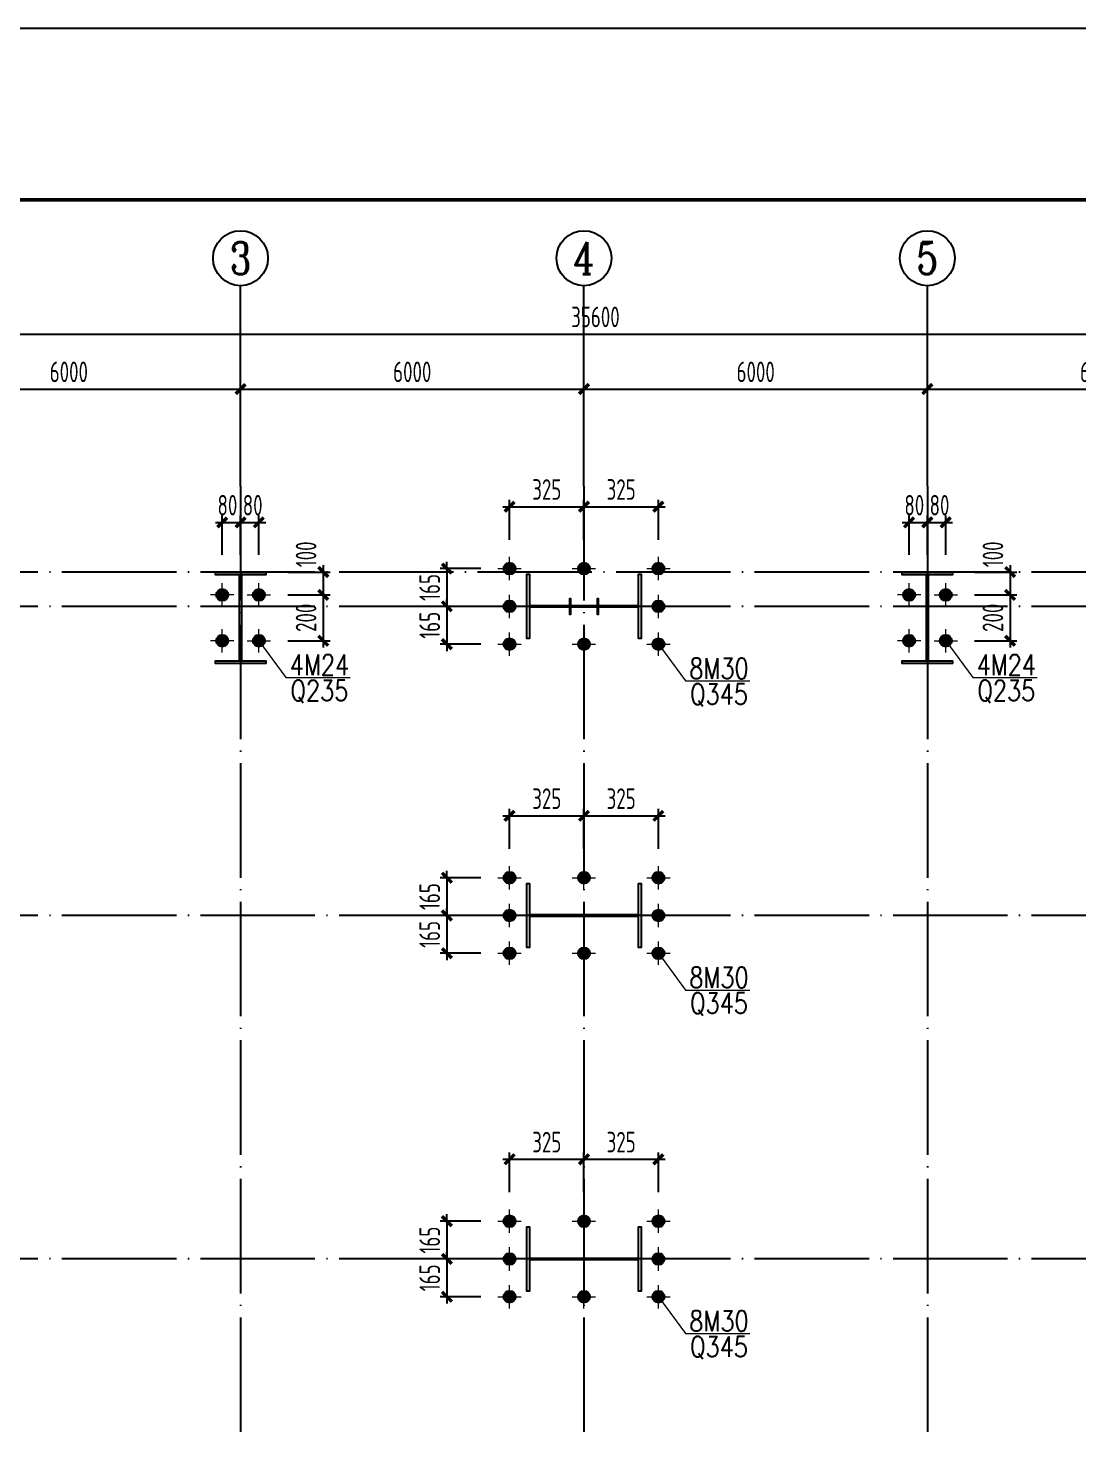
# Model space of a CAD drawing. Extents: x -1389621 to 57380, y -92505 to 283644.
# Drawn here: x -364375 to -346033, y 134046 to 158568 of the extents above; entities that cross this region are included whole.
import ezdxf
from ezdxf.enums import TextEntityAlignment as Align

# ---------------------------------------------------------------- set-up
doc = ezdxf.new("R2010")
doc.units = 0
doc.header["$LTSCALE"] = 100
doc.header["$MEASUREMENT"] = 0
doc.linetypes.add('CENTERX2', pattern=[101.6, 63.5, -12.7, 12.7, -12.7])
doc.linetypes.add('DOTE', pattern=[2.42, 2, -0.2, 0.02, -0.2])
doc.layers.get('0').update_dxf_attribs({"linetype": 'CONTINUOUS'})
doc.layers.get('Defpoints').update_dxf_attribs({"linetype": 'CONTINUOUS'})
for name, color, linetype in [('11000', 4, 'CONTINUOUS'), ('AXIS', 3, 'CONTINUOUS'), ('AXIS_TEXT', 7, 'CONTINUOUS'), ('BORDER', 7, 'CONTINUOUS'), ('DIM', 3, 'CONTINUOUS'), ('DOTE', 1, 'DOTE'), ('PUB_DIM', 3, 'CONTINUOUS'), ('柱子', 3, 'CONTINUOUS')]:
    doc.layers.add(name, color=color, linetype=linetype)
doc.layers.add('PUB_TEXT', color=7, linetype='CONTINUOUS', lineweight=15)
doc.layers.add('轴线', color=1, linetype='CENTERX2', lineweight=13)
doc.styles.add('_TCH_AXIS', font='COMPLEX', dxfattribs={"bigfont": 'GBCBIG'})
doc.styles.add('COMPLEX', font='COMPLEX')
doc.styles.add('hztxt', font='txt', dxfattribs={"width": 0.7, "height": 10, "bigfont": 'hztxt.shx'})
doc.styles.add('TSSD_Dimension', font='tssdeng.shx', dxfattribs={"width": 0.7, "bigfont": 'hztxt.shx'})
doc.dimstyles.new('TSSD_100_100', dxfattribs={"dimtxt": 300, "dimasz": 100, "dimexe": 100, "dimexo": 250, "dimgap": 100, "dimtad": 1, "dimdec": 0, "dimzin": 0, "dimdsep": 46, "dimtxsty": 'TSSD_Dimension', "dimblk": 'ARCHTICK', "dimblk1": 'ARCHTICK', "dimblk2": 'ARCHTICK', "dimcen": 0, "dimdle": 100, "dimclrt": 7, "dimadec": 0, "dimazin": 0, "dimtfac": 1, "dimtdec": 0, "dimtix": 1, "dimtmove": 2, "dimatfit": 3, "dimfxl": 0, "dimtolj": 1, "dimtzin": 0, "dimarcsym": 0})

# ---------------------------------------------------------------- blocks, each defined once
blk = doc.blocks.new('_ArchTick')
at = {"color": 0, "linetype": 'ByBlock'}
blk.add_lwpolyline([(-0.71, -0.71, 0.5, 0.5, 0), (0.71, 0.71, 0.5, 0.5, 0)], format="xyseb", dxfattribs=at)
blk = doc.blocks.new('*D473')
at = {"layer": 'Defpoints', "color": 0, "ltscale": 100}
for p in [(-360663, 152263), (-366663, 150567), (-360663, 150567)]:
    blk.add_point(p, dxfattribs=at)
at = {"layer": 'DIM', "color": 0, "lineweight": -2, "ltscale": 100}
for p, q in [((-366663, 150867), (-366663, 152383)), ((-360663, 150867), (-360663, 152383)), ((-366783, 152263), (-360543, 152263))]:
    blk.add_line(p, q, dxfattribs=at)
at = {"layer": 'DIM', "color": 0, "lineweight": -2, "ltscale": 100, "xscale": 120, "yscale": 120, "zscale": 120, "rotation": 180}
blk.add_blockref('_ArchTick', (-366663, 152263), dxfattribs=at)
at = {"layer": 'DIM', "color": 0, "lineweight": -2, "ltscale": 100, "xscale": 120, "yscale": 120, "zscale": 120}
blk.add_blockref('_ArchTick', (-360663, 152263), dxfattribs=at)
at = {"layer": 'DIM', "color": 7, "ltscale": 100, "insert": (-363663, 152563), "char_height": 360, "attachment_point": 5, "style": 'TSSD_Dimension'}
blk.add_mtext('\\A1;6000', dxfattribs=at)
blk = doc.blocks.new('*D474')
at = {"layer": 'Defpoints', "color": 0, "ltscale": 100}
for p in [(-354663, 152263), (-360663, 150567), (-354663, 150567)]:
    blk.add_point(p, dxfattribs=at)
at = {"layer": 'DIM', "color": 0, "lineweight": -2, "ltscale": 100}
for p, q in [((-360663, 150867), (-360663, 152383)), ((-354663, 150867), (-354663, 152383)), ((-360783, 152263), (-354543, 152263))]:
    blk.add_line(p, q, dxfattribs=at)
at = {"layer": 'DIM', "color": 0, "lineweight": -2, "ltscale": 100, "xscale": 120, "yscale": 120, "zscale": 120, "rotation": 180}
blk.add_blockref('_ArchTick', (-360663, 152263), dxfattribs=at)
at = {"layer": 'DIM', "color": 0, "lineweight": -2, "ltscale": 100, "xscale": 120, "yscale": 120, "zscale": 120}
blk.add_blockref('_ArchTick', (-354663, 152263), dxfattribs=at)
at = {"layer": 'DIM', "color": 7, "ltscale": 100, "insert": (-357663, 152563), "char_height": 360, "attachment_point": 5, "style": 'TSSD_Dimension'}
blk.add_mtext('\\A1;6000', dxfattribs=at)
blk = doc.blocks.new('*D475')
at = {"layer": 'Defpoints', "color": 0, "ltscale": 100}
for p in [(-348663, 152263), (-354663, 150567), (-348663, 150567)]:
    blk.add_point(p, dxfattribs=at)
at = {"layer": 'DIM', "color": 0, "lineweight": -2, "ltscale": 100}
for p, q in [((-354663, 150867), (-354663, 152383)), ((-348663, 150867), (-348663, 152383)), ((-354783, 152263), (-348543, 152263))]:
    blk.add_line(p, q, dxfattribs=at)
at = {"layer": 'DIM', "color": 0, "lineweight": -2, "ltscale": 100, "xscale": 120, "yscale": 120, "zscale": 120, "rotation": 180}
blk.add_blockref('_ArchTick', (-354663, 152263), dxfattribs=at)
at = {"layer": 'DIM', "color": 0, "lineweight": -2, "ltscale": 100, "xscale": 120, "yscale": 120, "zscale": 120}
blk.add_blockref('_ArchTick', (-348663, 152263), dxfattribs=at)
at = {"layer": 'DIM', "color": 7, "ltscale": 100, "insert": (-351663, 152563), "char_height": 360, "attachment_point": 5, "style": 'TSSD_Dimension'}
blk.add_mtext('\\A1;6000', dxfattribs=at)
blk = doc.blocks.new('*D476')
at = {"layer": 'Defpoints', "color": 0, "ltscale": 100}
for p in [(-342663, 152263), (-348663, 150567), (-342663, 150567)]:
    blk.add_point(p, dxfattribs=at)
at = {"layer": 'DIM', "color": 0, "lineweight": -2, "ltscale": 100}
for p, q in [((-348663, 150867), (-348663, 152383)), ((-342663, 150867), (-342663, 152383)), ((-348783, 152263), (-342543, 152263))]:
    blk.add_line(p, q, dxfattribs=at)
at = {"layer": 'DIM', "color": 0, "lineweight": -2, "ltscale": 100, "xscale": 120, "yscale": 120, "zscale": 120, "rotation": 180}
blk.add_blockref('_ArchTick', (-348663, 152263), dxfattribs=at)
at = {"layer": 'DIM', "color": 0, "lineweight": -2, "ltscale": 100, "xscale": 120, "yscale": 120, "zscale": 120}
blk.add_blockref('_ArchTick', (-342663, 152263), dxfattribs=at)
at = {"layer": 'DIM', "color": 7, "ltscale": 100, "insert": (-345663, 152563), "char_height": 360, "attachment_point": 5, "style": 'TSSD_Dimension'}
blk.add_mtext('\\A1;6000', dxfattribs=at)
blk = doc.blocks.new('*D478')
at = {"layer": 'Defpoints', "color": 0, "ltscale": 100}
for p in [(-336663, 153223), (-372263, 150328), (-336663, 150327)]:
    blk.add_point(p, dxfattribs=at)
at = {"layer": 'DIM', "color": 0, "lineweight": -2, "ltscale": 100}
for p, q in [((-372263, 150628), (-372263, 153344)), ((-336663, 150627), (-336663, 153343)), ((-372383, 153224), (-336543, 153223))]:
    blk.add_line(p, q, dxfattribs=at)
at = {"layer": 'DIM', "color": 0, "lineweight": -2, "ltscale": 100, "xscale": 120, "yscale": 120, "zscale": 120}
for p, rotation in [((-372263, 153224), 179.9981966643627), ((-336663, 153223), 359.9981966643626)]:
    blk.add_blockref('_ArchTick', p, dxfattribs=dict(at, rotation=rotation))
at = {"layer": 'DIM', "color": 7, "ltscale": 100, "insert": (-354463, 153523), "char_height": 360, "attachment_point": 5, "rotation": 359.9982, "style": 'TSSD_Dimension'}
blk.add_mtext('\\A1;35600', dxfattribs=at)
blk = doc.blocks.new('*D632')
at = {"layer": 'Defpoints', "color": 0, "ltscale": 100}
for p in [(-356167, 137727), (-357058, 137067), (-356167, 137067)]:
    blk.add_point(p, dxfattribs=at)
at = {"layer": 'DIM', "color": 0, "lineweight": -2, "ltscale": 100}
for p, q in [((-357058, 137727), (-357058, 137847)), ((-356467, 137727), (-357178, 137727)), ((-357058, 137727), (-357058, 137067)), ((-356467, 137067), (-357178, 137067)), ((-357058, 137067), (-357058, 136947))]:
    blk.add_line(p, q, dxfattribs=at)
at = {"layer": 'DIM', "color": 0, "lineweight": -2, "ltscale": 100, "xscale": 120, "yscale": 120, "zscale": 120}
for p, rotation in [((-357058, 137727), 270), ((-357058, 137067), 90)]:
    blk.add_blockref('_ArchTick', p, dxfattribs=dict(at, rotation=rotation))
at = {"layer": 'DIM', "color": 7, "ltscale": 100, "insert": (-357358, 137397), "char_height": 360, "attachment_point": 5, "rotation": 90, "style": 'TSSD_Dimension'}
blk.add_mtext('\\A1;165', dxfattribs=at)
blk = doc.blocks.new('*D633')
at = {"layer": 'Defpoints', "color": 0, "ltscale": 100}
for p in [(-354663, 138808), (-355963, 137931), (-354663, 137931)]:
    blk.add_point(p, dxfattribs=at)
at = {"layer": 'DIM', "color": 0, "lineweight": -2, "ltscale": 100}
for p, q in [((-356083, 138808), (-354543, 138808)), ((-355963, 138231), (-355963, 138928)), ((-354663, 138231), (-354663, 138928))]:
    blk.add_line(p, q, dxfattribs=at)
at = {"layer": 'DIM', "color": 0, "lineweight": -2, "ltscale": 100, "xscale": 120, "yscale": 120, "zscale": 120, "rotation": 180}
blk.add_blockref('_ArchTick', (-355963, 138808), dxfattribs=at)
at = {"layer": 'DIM', "color": 0, "lineweight": -2, "ltscale": 100, "xscale": 120, "yscale": 120, "zscale": 120}
blk.add_blockref('_ArchTick', (-354663, 138808), dxfattribs=at)
at = {"layer": 'DIM', "color": 7, "ltscale": 100, "insert": (-355313, 139108), "char_height": 360, "attachment_point": 5, "style": 'TSSD_Dimension'}
blk.add_mtext('\\A1;325', dxfattribs=at)
blk = doc.blocks.new('*D634')
at = {"layer": 'Defpoints', "color": 0, "ltscale": 100}
for p in [(-353363, 138808), (-354663, 137931), (-353363, 137931)]:
    blk.add_point(p, dxfattribs=at)
at = {"layer": 'DIM', "color": 0, "lineweight": -2, "ltscale": 100}
for p, q in [((-354783, 138808), (-353243, 138808)), ((-354663, 138231), (-354663, 138928)), ((-353363, 138231), (-353363, 138928))]:
    blk.add_line(p, q, dxfattribs=at)
at = {"layer": 'DIM', "color": 0, "lineweight": -2, "ltscale": 100, "xscale": 120, "yscale": 120, "zscale": 120, "rotation": 180}
blk.add_blockref('_ArchTick', (-354663, 138808), dxfattribs=at)
at = {"layer": 'DIM', "color": 0, "lineweight": -2, "ltscale": 100, "xscale": 120, "yscale": 120, "zscale": 120}
blk.add_blockref('_ArchTick', (-353363, 138808), dxfattribs=at)
at = {"layer": 'DIM', "color": 7, "ltscale": 100, "insert": (-354013, 139108), "char_height": 360, "attachment_point": 5, "style": 'TSSD_Dimension'}
blk.add_mtext('\\A1;325', dxfattribs=at)
blk = doc.blocks.new('*D635')
at = {"layer": 'Defpoints', "color": 0, "ltscale": 100}
for p in [(-356167, 137067), (-357058, 136407), (-356167, 136407)]:
    blk.add_point(p, dxfattribs=at)
at = {"layer": 'DIM', "color": 0, "lineweight": -2, "ltscale": 100}
for p, q in [((-357058, 137067), (-357058, 137187)), ((-356467, 137067), (-357178, 137067)), ((-357058, 137067), (-357058, 136407)), ((-356467, 136407), (-357178, 136407)), ((-357058, 136407), (-357058, 136287))]:
    blk.add_line(p, q, dxfattribs=at)
at = {"layer": 'DIM', "color": 0, "lineweight": -2, "ltscale": 100, "xscale": 120, "yscale": 120, "zscale": 120}
for p, rotation in [((-357058, 137067), 270), ((-357058, 136407), 90)]:
    blk.add_blockref('_ArchTick', p, dxfattribs=dict(at, rotation=rotation))
at = {"layer": 'DIM', "color": 7, "ltscale": 100, "insert": (-357358, 136737), "char_height": 360, "attachment_point": 5, "rotation": 90, "style": 'TSSD_Dimension'}
blk.add_mtext('\\A1;165', dxfattribs=at)
blk = doc.blocks.new('*D646')
at = {"layer": 'Defpoints', "color": 0, "ltscale": 100}
for p in [(-356167, 143727), (-357058, 143067), (-356167, 143067)]:
    blk.add_point(p, dxfattribs=at)
at = {"layer": 'DIM', "color": 0, "lineweight": -2, "ltscale": 100}
for p, q in [((-356467, 143727), (-357178, 143727)), ((-357058, 143727), (-357058, 143847)), ((-357058, 143727), (-357058, 143067)), ((-356467, 143067), (-357178, 143067)), ((-357058, 143067), (-357058, 142947))]:
    blk.add_line(p, q, dxfattribs=at)
at = {"layer": 'DIM', "color": 0, "lineweight": -2, "ltscale": 100, "xscale": 120, "yscale": 120, "zscale": 120}
for p, rotation in [((-357058, 143727), 270), ((-357058, 143067), 90)]:
    blk.add_blockref('_ArchTick', p, dxfattribs=dict(at, rotation=rotation))
at = {"layer": 'DIM', "color": 7, "ltscale": 100, "insert": (-357358, 143397), "char_height": 360, "attachment_point": 5, "rotation": 90, "style": 'TSSD_Dimension'}
blk.add_mtext('\\A1;165', dxfattribs=at)
blk = doc.blocks.new('*D647')
at = {"layer": 'Defpoints', "color": 0, "ltscale": 100}
for p in [(-354663, 144808), (-355963, 143931), (-354663, 143931)]:
    blk.add_point(p, dxfattribs=at)
at = {"layer": 'DIM', "color": 0, "lineweight": -2, "ltscale": 100}
for p, q in [((-356083, 144808), (-354543, 144808)), ((-355963, 144231), (-355963, 144928)), ((-354663, 144231), (-354663, 144928))]:
    blk.add_line(p, q, dxfattribs=at)
at = {"layer": 'DIM', "color": 0, "lineweight": -2, "ltscale": 100, "xscale": 120, "yscale": 120, "zscale": 120, "rotation": 180}
blk.add_blockref('_ArchTick', (-355963, 144808), dxfattribs=at)
at = {"layer": 'DIM', "color": 0, "lineweight": -2, "ltscale": 100, "xscale": 120, "yscale": 120, "zscale": 120}
blk.add_blockref('_ArchTick', (-354663, 144808), dxfattribs=at)
at = {"layer": 'DIM', "color": 7, "ltscale": 100, "insert": (-355313, 145108), "char_height": 360, "attachment_point": 5, "style": 'TSSD_Dimension'}
blk.add_mtext('\\A1;325', dxfattribs=at)
blk = doc.blocks.new('*D648')
at = {"layer": 'Defpoints', "color": 0, "ltscale": 100}
for p in [(-353363, 144808), (-354663, 143931), (-353363, 143931)]:
    blk.add_point(p, dxfattribs=at)
at = {"layer": 'DIM', "color": 0, "lineweight": -2, "ltscale": 100}
for p, q in [((-354783, 144808), (-353243, 144808)), ((-354663, 144231), (-354663, 144928)), ((-353363, 144231), (-353363, 144928))]:
    blk.add_line(p, q, dxfattribs=at)
at = {"layer": 'DIM', "color": 0, "lineweight": -2, "ltscale": 100, "xscale": 120, "yscale": 120, "zscale": 120, "rotation": 180}
blk.add_blockref('_ArchTick', (-354663, 144808), dxfattribs=at)
at = {"layer": 'DIM', "color": 0, "lineweight": -2, "ltscale": 100, "xscale": 120, "yscale": 120, "zscale": 120}
blk.add_blockref('_ArchTick', (-353363, 144808), dxfattribs=at)
at = {"layer": 'DIM', "color": 7, "ltscale": 100, "insert": (-354013, 145108), "char_height": 360, "attachment_point": 5, "style": 'TSSD_Dimension'}
blk.add_mtext('\\A1;325', dxfattribs=at)
blk = doc.blocks.new('*D649')
at = {"layer": 'Defpoints', "color": 0, "ltscale": 100}
for p in [(-356167, 143067), (-357058, 142407), (-356167, 142407)]:
    blk.add_point(p, dxfattribs=at)
at = {"layer": 'DIM', "color": 0, "lineweight": -2, "ltscale": 100}
for p, q in [((-356467, 143067), (-357178, 143067)), ((-357058, 143067), (-357058, 143187)), ((-357058, 143067), (-357058, 142407)), ((-356467, 142407), (-357178, 142407)), ((-357058, 142407), (-357058, 142287))]:
    blk.add_line(p, q, dxfattribs=at)
at = {"layer": 'DIM', "color": 0, "lineweight": -2, "ltscale": 100, "xscale": 120, "yscale": 120, "zscale": 120}
for p, rotation in [((-357058, 143067), 270), ((-357058, 142407), 90)]:
    blk.add_blockref('_ArchTick', p, dxfattribs=dict(at, rotation=rotation))
at = {"layer": 'DIM', "color": 7, "ltscale": 100, "insert": (-357358, 142737), "char_height": 360, "attachment_point": 5, "rotation": 90, "style": 'TSSD_Dimension'}
blk.add_mtext('\\A1;165', dxfattribs=at)
blk = doc.blocks.new('*D660')
at = {"layer": 'Defpoints', "color": 0, "ltscale": 100}
for p in [(-356167, 149127), (-357058, 148467), (-356167, 148467)]:
    blk.add_point(p, dxfattribs=at)
at = {"layer": 'DIM', "color": 0, "lineweight": -2, "ltscale": 100}
for p, q in [((-356467, 149127), (-357178, 149127)), ((-357058, 149127), (-357058, 149247)), ((-357058, 149127), (-357058, 148467)), ((-356467, 148467), (-357178, 148467)), ((-357058, 148467), (-357058, 148347))]:
    blk.add_line(p, q, dxfattribs=at)
at = {"layer": 'DIM', "color": 0, "lineweight": -2, "ltscale": 100, "xscale": 120, "yscale": 120, "zscale": 120}
for p, rotation in [((-357058, 149127), 270), ((-357058, 148467), 90)]:
    blk.add_blockref('_ArchTick', p, dxfattribs=dict(at, rotation=rotation))
at = {"layer": 'DIM', "color": 7, "ltscale": 100, "insert": (-357358, 148797), "char_height": 360, "attachment_point": 5, "rotation": 90, "style": 'TSSD_Dimension'}
blk.add_mtext('\\A1;165', dxfattribs=at)
blk = doc.blocks.new('*D661')
at = {"layer": 'Defpoints', "color": 0, "ltscale": 100}
for p in [(-354663, 150208), (-355963, 149331), (-354663, 149331)]:
    blk.add_point(p, dxfattribs=at)
at = {"layer": 'DIM', "color": 0, "lineweight": -2, "ltscale": 100}
for p, q in [((-355963, 149631), (-355963, 150328)), ((-354663, 149631), (-354663, 150328)), ((-356083, 150208), (-354543, 150208))]:
    blk.add_line(p, q, dxfattribs=at)
at = {"layer": 'DIM', "color": 0, "lineweight": -2, "ltscale": 100, "xscale": 120, "yscale": 120, "zscale": 120, "rotation": 180}
blk.add_blockref('_ArchTick', (-355963, 150208), dxfattribs=at)
at = {"layer": 'DIM', "color": 0, "lineweight": -2, "ltscale": 100, "xscale": 120, "yscale": 120, "zscale": 120}
blk.add_blockref('_ArchTick', (-354663, 150208), dxfattribs=at)
at = {"layer": 'DIM', "color": 7, "ltscale": 100, "insert": (-355313, 150508), "char_height": 360, "attachment_point": 5, "style": 'TSSD_Dimension'}
blk.add_mtext('\\A1;325', dxfattribs=at)
blk = doc.blocks.new('*D662')
at = {"layer": 'Defpoints', "color": 0, "ltscale": 100}
for p in [(-353363, 150208), (-354663, 149331), (-353363, 149331)]:
    blk.add_point(p, dxfattribs=at)
at = {"layer": 'DIM', "color": 0, "lineweight": -2, "ltscale": 100}
for p, q in [((-354663, 149631), (-354663, 150328)), ((-353363, 149631), (-353363, 150328)), ((-354783, 150208), (-353243, 150208))]:
    blk.add_line(p, q, dxfattribs=at)
at = {"layer": 'DIM', "color": 0, "lineweight": -2, "ltscale": 100, "xscale": 120, "yscale": 120, "zscale": 120, "rotation": 180}
blk.add_blockref('_ArchTick', (-354663, 150208), dxfattribs=at)
at = {"layer": 'DIM', "color": 0, "lineweight": -2, "ltscale": 100, "xscale": 120, "yscale": 120, "zscale": 120}
blk.add_blockref('_ArchTick', (-353363, 150208), dxfattribs=at)
at = {"layer": 'DIM', "color": 7, "ltscale": 100, "insert": (-354013, 150508), "char_height": 360, "attachment_point": 5, "style": 'TSSD_Dimension'}
blk.add_mtext('\\A1;325', dxfattribs=at)
blk = doc.blocks.new('*D663')
at = {"layer": 'Defpoints', "color": 0, "ltscale": 100}
for p in [(-356167, 148467), (-357058, 147807), (-356167, 147807)]:
    blk.add_point(p, dxfattribs=at)
at = {"layer": 'DIM', "color": 0, "lineweight": -2, "ltscale": 100}
for p, q in [((-356467, 148467), (-357178, 148467)), ((-357058, 148467), (-357058, 148587)), ((-357058, 148467), (-357058, 147807)), ((-356467, 147807), (-357178, 147807)), ((-357058, 147807), (-357058, 147687))]:
    blk.add_line(p, q, dxfattribs=at)
at = {"layer": 'DIM', "color": 0, "lineweight": -2, "ltscale": 100, "xscale": 120, "yscale": 120, "zscale": 120}
for p, rotation in [((-357058, 148467), 270), ((-357058, 147807), 90)]:
    blk.add_blockref('_ArchTick', p, dxfattribs=dict(at, rotation=rotation))
at = {"layer": 'DIM', "color": 7, "ltscale": 100, "insert": (-357358, 148137), "char_height": 360, "attachment_point": 5, "rotation": 90, "style": 'TSSD_Dimension'}
blk.add_mtext('\\A1;165', dxfattribs=at)
blk = doc.blocks.new('*D672')
at = {"layer": 'Defpoints', "color": 0, "ltscale": 100}
for p in [(-360343, 149934), (-360663, 149067), (-360343, 149067)]:
    blk.add_point(p, dxfattribs=at)
at = {"layer": 'DIM', "color": 0, "lineweight": -2, "ltscale": 100}
for p, q in [((-360783, 149934), (-360223, 149934)), ((-360663, 149367), (-360663, 150054)), ((-360343, 149367), (-360343, 150054))]:
    blk.add_line(p, q, dxfattribs=at)
at = {"layer": 'DIM', "color": 0, "lineweight": -2, "ltscale": 100, "xscale": 120, "yscale": 120, "zscale": 120, "rotation": 180}
blk.add_blockref('_ArchTick', (-360663, 149934), dxfattribs=at)
at = {"layer": 'DIM', "color": 0, "lineweight": -2, "ltscale": 100, "xscale": 120, "yscale": 120, "zscale": 120}
blk.add_blockref('_ArchTick', (-360343, 149934), dxfattribs=at)
at = {"layer": 'DIM', "color": 7, "ltscale": 100, "insert": (-360451, 150234), "char_height": 360, "attachment_point": 5, "style": 'TSSD_Dimension'}
blk.add_mtext('\\A1;80', dxfattribs=at)
blk = doc.blocks.new('*D673')
at = {"layer": 'Defpoints', "color": 0, "ltscale": 100}
for p in [(-360663, 149934), (-360983, 149067), (-360663, 149067)]:
    blk.add_point(p, dxfattribs=at)
at = {"layer": 'DIM', "color": 0, "lineweight": -2, "ltscale": 100}
for p, q in [((-361103, 149934), (-360543, 149934)), ((-360983, 149367), (-360983, 150054)), ((-360663, 149367), (-360663, 150054))]:
    blk.add_line(p, q, dxfattribs=at)
at = {"layer": 'DIM', "color": 0, "lineweight": -2, "ltscale": 100, "xscale": 120, "yscale": 120, "zscale": 120, "rotation": 180}
blk.add_blockref('_ArchTick', (-360983, 149934), dxfattribs=at)
at = {"layer": 'DIM', "color": 0, "lineweight": -2, "ltscale": 100, "xscale": 120, "yscale": 120, "zscale": 120}
blk.add_blockref('_ArchTick', (-360663, 149934), dxfattribs=at)
at = {"layer": 'DIM', "color": 7, "ltscale": 100, "insert": (-360892, 150234), "char_height": 360, "attachment_point": 5, "style": 'TSSD_Dimension'}
blk.add_mtext('\\A1;80', dxfattribs=at)
blk = doc.blocks.new('*D670')
at = {"layer": 'Defpoints', "color": 0, "ltscale": 100}
for p in [(-360139, 148667), (-360139, 147867), (-359218, 147867)]:
    blk.add_point(p, dxfattribs=at)
at = {"layer": 'DIM', "color": 0, "lineweight": -2, "ltscale": 100}
for p, q in [((-359839, 148667), (-359098, 148667)), ((-359218, 148787), (-359218, 147747)), ((-359839, 147867), (-359098, 147867))]:
    blk.add_line(p, q, dxfattribs=at)
at = {"layer": 'DIM', "color": 0, "lineweight": -2, "ltscale": 100, "xscale": 120, "yscale": 120, "zscale": 120}
for p, rotation in [((-359218, 148667), 90), ((-359218, 147867), 270)]:
    blk.add_blockref('_ArchTick', p, dxfattribs=dict(at, rotation=rotation))
at = {"layer": 'DIM', "color": 7, "ltscale": 100, "insert": (-359518, 148267), "char_height": 360, "attachment_point": 5, "rotation": 90, "style": 'TSSD_Dimension'}
blk.add_mtext('\\A1;200', dxfattribs=at)
blk = doc.blocks.new('*D671')
at = {"layer": 'Defpoints', "color": 0, "ltscale": 100}
for p in [(-360139, 149067), (-360139, 148667), (-359218, 148667)]:
    blk.add_point(p, dxfattribs=at)
at = {"layer": 'DIM', "color": 0, "lineweight": -2, "ltscale": 100}
for p, q in [((-359218, 149187), (-359218, 148547)), ((-359839, 149067), (-359098, 149067)), ((-359839, 148667), (-359098, 148667))]:
    blk.add_line(p, q, dxfattribs=at)
at = {"layer": 'DIM', "color": 0, "lineweight": -2, "ltscale": 100, "xscale": 120, "yscale": 120, "zscale": 120}
for p, rotation in [((-359218, 149067), 90), ((-359218, 148667), 270)]:
    blk.add_blockref('_ArchTick', p, dxfattribs=dict(at, rotation=rotation))
at = {"layer": 'DIM', "color": 7, "ltscale": 100, "insert": (-359518, 149376), "char_height": 360, "attachment_point": 5, "rotation": 90, "style": 'TSSD_Dimension'}
blk.add_mtext('\\A1;100', dxfattribs=at)
blk = doc.blocks.new('*D676')
at = {"layer": 'Defpoints', "color": 0, "ltscale": 100}
for p in [(-348343, 149934), (-348663, 149067), (-348343, 149067)]:
    blk.add_point(p, dxfattribs=at)
at = {"layer": 'DIM', "color": 0, "lineweight": -2, "ltscale": 100}
for p, q in [((-348783, 149934), (-348223, 149934)), ((-348663, 149367), (-348663, 150054)), ((-348343, 149367), (-348343, 150054))]:
    blk.add_line(p, q, dxfattribs=at)
at = {"layer": 'DIM', "color": 0, "lineweight": -2, "ltscale": 100, "xscale": 120, "yscale": 120, "zscale": 120, "rotation": 180}
blk.add_blockref('_ArchTick', (-348663, 149934), dxfattribs=at)
at = {"layer": 'DIM', "color": 0, "lineweight": -2, "ltscale": 100, "xscale": 120, "yscale": 120, "zscale": 120}
blk.add_blockref('_ArchTick', (-348343, 149934), dxfattribs=at)
at = {"layer": 'DIM', "color": 7, "ltscale": 100, "insert": (-348451, 150234), "char_height": 360, "attachment_point": 5, "style": 'TSSD_Dimension'}
blk.add_mtext('\\A1;80', dxfattribs=at)
blk = doc.blocks.new('*D677')
at = {"layer": 'Defpoints', "color": 0, "ltscale": 100}
for p in [(-348663, 149934), (-348983, 149067), (-348663, 149067)]:
    blk.add_point(p, dxfattribs=at)
at = {"layer": 'DIM', "color": 0, "lineweight": -2, "ltscale": 100}
for p, q in [((-349103, 149934), (-348543, 149934)), ((-348983, 149367), (-348983, 150054)), ((-348663, 149367), (-348663, 150054))]:
    blk.add_line(p, q, dxfattribs=at)
at = {"layer": 'DIM', "color": 0, "lineweight": -2, "ltscale": 100, "xscale": 120, "yscale": 120, "zscale": 120, "rotation": 180}
blk.add_blockref('_ArchTick', (-348983, 149934), dxfattribs=at)
at = {"layer": 'DIM', "color": 0, "lineweight": -2, "ltscale": 100, "xscale": 120, "yscale": 120, "zscale": 120}
blk.add_blockref('_ArchTick', (-348663, 149934), dxfattribs=at)
at = {"layer": 'DIM', "color": 7, "ltscale": 100, "insert": (-348892, 150234), "char_height": 360, "attachment_point": 5, "style": 'TSSD_Dimension'}
blk.add_mtext('\\A1;80', dxfattribs=at)
blk = doc.blocks.new('*D674')
at = {"layer": 'Defpoints', "color": 0, "ltscale": 100}
for p in [(-348139, 148667), (-348139, 147867), (-347218, 147867)]:
    blk.add_point(p, dxfattribs=at)
at = {"layer": 'DIM', "color": 0, "lineweight": -2, "ltscale": 100}
for p, q in [((-347839, 148667), (-347098, 148667)), ((-347218, 148787), (-347218, 147747)), ((-347839, 147867), (-347098, 147867))]:
    blk.add_line(p, q, dxfattribs=at)
at = {"layer": 'DIM', "color": 0, "lineweight": -2, "ltscale": 100, "xscale": 120, "yscale": 120, "zscale": 120}
for p, rotation in [((-347218, 148667), 90), ((-347218, 147867), 270)]:
    blk.add_blockref('_ArchTick', p, dxfattribs=dict(at, rotation=rotation))
at = {"layer": 'DIM', "color": 7, "ltscale": 100, "insert": (-347518, 148267), "char_height": 360, "attachment_point": 5, "rotation": 90, "style": 'TSSD_Dimension'}
blk.add_mtext('\\A1;200', dxfattribs=at)
blk = doc.blocks.new('*D675')
at = {"layer": 'Defpoints', "color": 0, "ltscale": 100}
for p in [(-348139, 149067), (-348139, 148667), (-347218, 148667)]:
    blk.add_point(p, dxfattribs=at)
at = {"layer": 'DIM', "color": 0, "lineweight": -2, "ltscale": 100}
for p, q in [((-347218, 149187), (-347218, 148547)), ((-347839, 149067), (-347098, 149067)), ((-347839, 148667), (-347098, 148667))]:
    blk.add_line(p, q, dxfattribs=at)
at = {"layer": 'DIM', "color": 0, "lineweight": -2, "ltscale": 100, "xscale": 120, "yscale": 120, "zscale": 120}
for p, rotation in [((-347218, 149067), 90), ((-347218, 148667), 270)]:
    blk.add_blockref('_ArchTick', p, dxfattribs=dict(at, rotation=rotation))
at = {"layer": 'DIM', "color": 7, "ltscale": 100, "insert": (-347518, 149376), "char_height": 360, "attachment_point": 5, "rotation": 90, "style": 'TSSD_Dimension'}
blk.add_mtext('\\A1;100', dxfattribs=at)
blk = doc.blocks.new('_AXISO')
blk.add_circle((0, 0), 0.5)
at = {"layer": 'AXIS_TEXT', "style": 'COMPLEX', "width": 1.041667}
blk.add_attdef('A', text='', height=0.56, dxfattribs=at).set_placement((-0.25, -0.28), (0.25, -0.28), align=Align.FIT)

msp = doc.modelspace()

# ---------------------------------------------------------------- hatches: boundary and pattern name
h = msp.add_hatch(color=256)
edge = h.paths.add_edge_path()
edge.add_arc((-355962.633, 149126.574), 104, 0, 360)
h = msp.add_hatch(color=256)
edge = h.paths.add_edge_path()
edge.add_arc((-354662.633, 149126.574), 104, 0, 360)
h = msp.add_hatch(color=256)
edge = h.paths.add_edge_path()
edge.add_arc((-353362.633, 149126.574), 104, 0, 360)
h = msp.add_hatch(color=256)
edge = h.paths.add_edge_path()
edge.add_arc((-360982.633, 148666.574), 104, 0, 360)
h = msp.add_hatch(color=256)
edge = h.paths.add_edge_path()
edge.add_arc((-360342.633, 148666.574), 104, 0, 360)
h = msp.add_hatch(color=256)
edge = h.paths.add_edge_path()
edge.add_arc((-348982.633, 148666.574), 104, 0, 360)
h = msp.add_hatch(color=256)
edge = h.paths.add_edge_path()
edge.add_arc((-348342.633, 148666.574), 104, 0, 360)
h = msp.add_hatch(color=256)
edge = h.paths.add_edge_path()
edge.add_arc((-355962.633, 148466.574), 104, 0, 360)
h = msp.add_hatch(color=256)
edge = h.paths.add_edge_path()
edge.add_arc((-353362.633, 148466.574), 104, 0, 360)
h = msp.add_hatch(color=256)
edge = h.paths.add_edge_path()
edge.add_arc((-360982.633, 147866.574), 104, 0, 360)
h = msp.add_hatch(color=256)
edge = h.paths.add_edge_path()
edge.add_arc((-360342.633, 147866.574), 104, 0, 360)
h = msp.add_hatch(color=256)
edge = h.paths.add_edge_path()
edge.add_arc((-355962.633, 147806.574), 104, 0, 360)
h = msp.add_hatch(color=256)
edge = h.paths.add_edge_path()
edge.add_arc((-354662.633, 147806.574), 104, 0, 360)
h = msp.add_hatch(color=256)
edge = h.paths.add_edge_path()
edge.add_arc((-353362.633, 147806.574), 104, 0, 360)
h = msp.add_hatch(color=256)
edge = h.paths.add_edge_path()
edge.add_arc((-348982.633, 147866.574), 104, 0, 360)
h = msp.add_hatch(color=256)
edge = h.paths.add_edge_path()
edge.add_arc((-348342.633, 147866.574), 104, 0, 360)
h = msp.add_hatch(color=256)
edge = h.paths.add_edge_path()
edge.add_arc((-355962.633, 143726.574), 104, 0, 360)
h = msp.add_hatch(color=256)
edge = h.paths.add_edge_path()
edge.add_arc((-354662.633, 143726.574), 104, 0, 360)
h = msp.add_hatch(color=256)
edge = h.paths.add_edge_path()
edge.add_arc((-353362.633, 143726.574), 104, 0, 360)
h = msp.add_hatch(color=256)
edge = h.paths.add_edge_path()
edge.add_arc((-355962.633, 143066.574), 104, 0, 360)
h = msp.add_hatch(color=256)
edge = h.paths.add_edge_path()
edge.add_arc((-353362.633, 143066.574), 104, 0, 360)
h = msp.add_hatch(color=256)
edge = h.paths.add_edge_path()
edge.add_arc((-355962.633, 142406.574), 104, 0, 360)
h = msp.add_hatch(color=256)
edge = h.paths.add_edge_path()
edge.add_arc((-354662.633, 142406.574), 104, 0, 360)
h = msp.add_hatch(color=256)
edge = h.paths.add_edge_path()
edge.add_arc((-353362.633, 142406.574), 104, 0, 360)
h = msp.add_hatch(color=256)
edge = h.paths.add_edge_path()
edge.add_arc((-355962.633, 137726.574), 104, 0, 360)
h = msp.add_hatch(color=256)
edge = h.paths.add_edge_path()
edge.add_arc((-354662.633, 137726.574), 104, 0, 360)
h = msp.add_hatch(color=256)
edge = h.paths.add_edge_path()
edge.add_arc((-353362.633, 137726.574), 104, 0, 360)
h = msp.add_hatch(color=256)
edge = h.paths.add_edge_path()
edge.add_arc((-355962.633, 137066.574), 104, 0, 360)
h = msp.add_hatch(color=256)
edge = h.paths.add_edge_path()
edge.add_arc((-353362.633, 137066.574), 104, 0, 360)
h = msp.add_hatch(color=256)
edge = h.paths.add_edge_path()
edge.add_arc((-355962.633, 136406.574), 104, 0, 360)
h = msp.add_hatch(color=256)
edge = h.paths.add_edge_path()
edge.add_arc((-354662.633, 136406.574), 104, 0, 360)
h = msp.add_hatch(color=256)
edge = h.paths.add_edge_path()
edge.add_arc((-353362.633, 136406.574), 104, 0, 360)

# ---------------------------------------------------------------- linework, layer by layer
at = {"layer": '11000'}
for centre in [(-355962.633, 149126.574), (-354662.633, 149126.574), (-353362.633, 149126.574), (-360982.633, 148666.574), (-360342.633, 148666.574), (-348982.633, 148666.574), (-348342.633, 148666.574), (-355962.633, 148466.574), (-353362.633, 148466.574), (-360982.633, 147866.574), (-360342.633, 147866.574), (-355962.633, 147806.574), (-354662.633, 147806.574), (-353362.633, 147806.574), (-348982.633, 147866.574), (-348342.633, 147866.574), (-355962.633, 143726.574), (-354662.633, 143726.574), (-353362.633, 143726.574), (-355962.633, 143066.574), (-353362.633, 143066.574), (-355962.633, 142406.574), (-354662.633, 142406.574), (-353362.633, 142406.574), (-355962.633, 137726.574), (-354662.633, 137726.574), (-353362.633, 137726.574), (-355962.633, 137066.574), (-353362.633, 137066.574), (-355962.633, 136406.574), (-354662.633, 136406.574), (-353362.633, 136406.574)]:
    msp.add_circle(centre, 104, dxfattribs=at)
at = {"layer": 'AXIS'}
for p, q in [((-360662.633, 150566.574), (-360662.633, 154068.464)), ((-354662.633, 150566.574), (-354662.633, 154068.464)), ((-348662.633, 150566.574), (-348662.633, 154068.464))]:
    msp.add_line(p, q, dxfattribs=at)
at = {"layer": 'BORDER'}
msp.add_lwpolyline([(-383095.485, 57648.326), (-383095.485, 158568.326), (-311815.485, 158568.326), (-311815.485, 57648.326)], close=True, dxfattribs=at)
at = {"layer": 'BORDER', "const_width": 60}
msp.add_lwpolyline([(-381895.485, 58848.326), (-381895.485, 155568.326), (-313015.485, 155568.326), (-313015.485, 58848.326)], close=True, dxfattribs=at)
at = {"layer": 'DOTE', "linetype": 'DOTE', "ltscale": 10}
for p, q in [((-360662.633, 150566.574), (-360662.633, 75566.574)), ((-354662.633, 150566.574), (-354662.633, 75566.574)), ((-348662.633, 150566.574), (-348662.633, 75566.574)), ((-335162.633, 149066.574), (-376584.631, 149066.574)), ((-335162.633, 148466.574), (-372262.633, 148466.574)), ((-335162.633, 143066.574), (-376584.631, 143066.574)), ((-335162.633, 137066.574), (-376584.631, 137066.574))]:
    msp.add_line(p, q, dxfattribs=at)
at = {"layer": 'PUB_TEXT'}
for p, q in [((-360342.633, 147866.574), (-359871.365, 147223.667)), ((-353362.633, 147806.574), (-352891.365, 147163.667)), ((-348342.633, 147866.574), (-347871.365, 147223.667)), ((-359871.365, 147223.667), (-358745.713, 147223.667)), ((-352891.365, 147163.667), (-351765.713, 147163.667)), ((-347871.365, 147223.667), (-346745.713, 147223.667)), ((-353362.633, 142406.574), (-352891.365, 141763.667)), ((-352891.365, 141763.667), (-351765.713, 141763.667)), ((-353362.633, 136406.574), (-352891.365, 135763.667)), ((-352891.365, 135763.667), (-351765.713, 135763.667))]:
    msp.add_line(p, q, dxfattribs=at)
at = {"layer": '柱子', "ltscale": 100}
for points in [[(-360646.633, 147514.574), (-360222.633, 147514.574), (-360222.633, 147466.574), (-361102.633, 147466.574), (-361102.633, 147514.574), (-360678.633, 147514.574), (-360678.633, 149018.574), (-361102.633, 149018.574), (-361102.633, 149066.574), (-360222.633, 149066.574), (-360222.633, 149018.574), (-360646.633, 149018.574)], [(-355614.633, 148450.574), (-355614.633, 147906.574), (-355662.633, 147906.574), (-355662.633, 149026.574), (-355614.633, 149026.574), (-355614.633, 148482.574), (-353710.633, 148482.574), (-353710.633, 149026.574), (-353662.633, 149026.574), (-353662.633, 147906.574), (-353710.633, 147906.574), (-353710.633, 148450.574)], [(-348646.633, 147514.574), (-348222.633, 147514.574), (-348222.633, 147466.574), (-349102.633, 147466.574), (-349102.633, 147514.574), (-348678.633, 147514.574), (-348678.633, 149018.574), (-349102.633, 149018.574), (-349102.633, 149066.574), (-348222.633, 149066.574), (-348222.633, 149018.574), (-348646.633, 149018.574)], [(-354900.633, 148462.574), (-354900.633, 148326.574), (-354912.633, 148326.574), (-354912.633, 148606.574), (-354900.633, 148606.574), (-354900.633, 148470.574), (-354424.633, 148470.574), (-354424.633, 148606.574), (-354412.633, 148606.574), (-354412.633, 148326.574), (-354424.633, 148326.574), (-354424.633, 148462.574)], [(-355614.633, 143050.574), (-355614.633, 142506.574), (-355662.633, 142506.574), (-355662.633, 143626.574), (-355614.633, 143626.574), (-355614.633, 143082.574), (-353710.633, 143082.574), (-353710.633, 143626.574), (-353662.633, 143626.574), (-353662.633, 142506.574), (-353710.633, 142506.574), (-353710.633, 143050.574)], [(-355614.633, 137050.574), (-355614.633, 136506.574), (-355662.633, 136506.574), (-355662.633, 137626.574), (-355614.633, 137626.574), (-355614.633, 137082.574), (-353710.633, 137082.574), (-353710.633, 137626.574), (-353662.633, 137626.574), (-353662.633, 136506.574), (-353710.633, 136506.574), (-353710.633, 137050.574)]]:
    msp.add_lwpolyline(points, close=True, dxfattribs=at)
at = {"layer": '轴线'}
for p, q in [((-356166.633, 149126.574), (-355758.633, 149126.574)), ((-355962.633, 148922.574), (-355962.633, 149330.574)), ((-354866.633, 149126.574), (-354458.633, 149126.574)), ((-354662.633, 148922.574), (-354662.633, 149330.574)), ((-353566.633, 149126.574), (-353158.633, 149126.574)), ((-353362.633, 148922.574), (-353362.633, 149330.574)), ((-360982.633, 148462.574), (-360982.633, 148870.574)), ((-360342.633, 148462.574), (-360342.633, 148870.574)), ((-348982.633, 148462.574), (-348982.633, 148870.574)), ((-348342.633, 148462.574), (-348342.633, 148870.574)), ((-360778.633, 148666.574), (-361186.633, 148666.574)), ((-360546.633, 148666.574), (-360138.633, 148666.574)), ((-355962.633, 148262.574), (-355962.633, 148670.574)), ((-353362.633, 148262.574), (-353362.633, 148670.574)), ((-348778.633, 148666.574), (-349186.633, 148666.574)), ((-348546.633, 148666.574), (-348138.633, 148666.574)), ((-356166.633, 148466.574), (-355758.633, 148466.574)), ((-353566.633, 148466.574), (-353158.633, 148466.574)), ((-360982.633, 147662.574), (-360982.633, 148070.574)), ((-360342.633, 147662.574), (-360342.633, 148070.574)), ((-355962.633, 147602.574), (-355962.633, 148010.574)), ((-354662.633, 147602.574), (-354662.633, 148010.574)), ((-353362.633, 147602.574), (-353362.633, 148010.574)), ((-348982.633, 147662.574), (-348982.633, 148070.574)), ((-348342.633, 147662.574), (-348342.633, 148070.574)), ((-360778.633, 147866.574), (-361186.633, 147866.574)), ((-360546.633, 147866.574), (-360138.633, 147866.574)), ((-356166.633, 147806.574), (-355758.633, 147806.574)), ((-354866.633, 147806.574), (-354458.633, 147806.574)), ((-353566.633, 147806.574), (-353158.633, 147806.574)), ((-348778.633, 147866.574), (-349186.633, 147866.574)), ((-348546.633, 147866.574), (-348138.633, 147866.574)), ((-356166.633, 143726.574), (-355758.633, 143726.574)), ((-355962.633, 143522.574), (-355962.633, 143930.574)), ((-354866.633, 143726.574), (-354458.633, 143726.574)), ((-354662.633, 143522.574), (-354662.633, 143930.574)), ((-353566.633, 143726.574), (-353158.633, 143726.574)), ((-353362.633, 143522.574), (-353362.633, 143930.574)), ((-355962.633, 142862.574), (-355962.633, 143270.574)), ((-353362.633, 142862.574), (-353362.633, 143270.574)), ((-356166.633, 143066.574), (-355758.633, 143066.574)), ((-353566.633, 143066.574), (-353158.633, 143066.574)), ((-355962.633, 142202.574), (-355962.633, 142610.574)), ((-354662.633, 142202.574), (-354662.633, 142610.574)), ((-353362.633, 142202.574), (-353362.633, 142610.574)), ((-356166.633, 142406.574), (-355758.633, 142406.574)), ((-354866.633, 142406.574), (-354458.633, 142406.574)), ((-353566.633, 142406.574), (-353158.633, 142406.574)), ((-355962.633, 137522.574), (-355962.633, 137930.574)), ((-354662.633, 137522.574), (-354662.633, 137930.574)), ((-353362.633, 137522.574), (-353362.633, 137930.574)), ((-356166.633, 137726.574), (-355758.633, 137726.574)), ((-354866.633, 137726.574), (-354458.633, 137726.574)), ((-353566.633, 137726.574), (-353158.633, 137726.574)), ((-355962.633, 136862.574), (-355962.633, 137270.574)), ((-353362.633, 136862.574), (-353362.633, 137270.574)), ((-356166.633, 137066.574), (-355758.633, 137066.574)), ((-353566.633, 137066.574), (-353158.633, 137066.574)), ((-355962.633, 136202.574), (-355962.633, 136610.574)), ((-354662.633, 136202.574), (-354662.633, 136610.574)), ((-353362.633, 136202.574), (-353362.633, 136610.574)), ((-356166.633, 136406.574), (-355758.633, 136406.574)), ((-354866.633, 136406.574), (-354458.633, 136406.574)), ((-353566.633, 136406.574), (-353158.633, 136406.574))]:
    msp.add_line(p, q, dxfattribs=at)

# ---------------------------------------------------------------- block references
at = {"layer": 'AXIS'}
ref = msp.add_blockref('_AXISO', (-360663.425, 154548.464), dxfattribs=dict(at, xscale=960, yscale=960, zscale=960))
ref.add_attrib('A', '3', dxfattribs={"layer": 'AXIS_TEXT', "ltscale": 0.5, "height": 559.138, "style": '_TCH_AXIS'}).set_placement((-360849.804, 154268.895), (-360477.045, 154268.895), align=Align.FIT)
ref = msp.add_blockref('_AXISO', (-354663.425, 154548.464), dxfattribs=dict(at, xscale=960, yscale=960, zscale=960))
ref.add_attrib('A', '4', dxfattribs={"layer": 'AXIS_TEXT', "ltscale": 0.5, "height": 559.138, "style": '_TCH_AXIS', "width": 0.875}).set_placement((-354849.804, 154268.895), (-354477.045, 154268.895), align=Align.FIT)
ref = msp.add_blockref('_AXISO', (-348663.425, 154548.464), dxfattribs=dict(at, xscale=960, yscale=960, zscale=960))
ref.add_attrib('A', '5', dxfattribs={"layer": 'AXIS_TEXT', "ltscale": 0.5, "height": 559.138, "style": '_TCH_AXIS'}).set_placement((-348849.804, 154268.895), (-348477.045, 154268.895), align=Align.FIT)

# ---------------------------------------------------------------- texts
at = {"layer": 'PUB_DIM', "color": 7, "linetype": 'Continuous', "style": 'hztxt', "width": 0.8}
for s, p in [('4M24', (-359284.221, 147443.608)), ('8M30', (-352304.221, 147383.608)), ('4M24', (-347284.221, 147443.608)), ('Q235', (-359284.221, 146977.997)), ('Q235', (-347284.221, 146977.997)), ('Q345', (-352304.221, 146917.997)), ('8M30', (-352304.221, 141983.608)), ('Q345', (-352304.221, 141517.997)), ('8M30', (-352304.221, 135983.608)), ('Q345', (-352304.221, 135517.997))]:
    msp.add_text(s, height=360, dxfattribs=at).set_placement(p, align=Align.MIDDLE)

# ---------------------------------------------------------------- dimensions: what is measured, and where the dimension line sits
at = {"layer": 'DIM', "ltscale": 100}
for p1, p2, distance, picture, middle in [((-372262.633, 150327.694), (-336662.633, 150326.574), 2896.364, '*D478', (-354462.533, 153523.498)), ((-366662.633, 150566.574), (-360662.633, 150566.574), 1696.364, '*D473', (-363662.633, 152562.938)), ((-360662.633, 150566.574), (-354662.633, 150566.574), 1696.364, '*D474', (-357662.633, 152562.938)), ((-354662.633, 150566.574), (-348662.633, 150566.574), 1696.364, '*D475', (-351662.633, 152562.938)), ((-348662.633, 150566.574), (-342662.633, 150566.574), 1696.364, '*D476', (-345662.633, 152562.938))]:
    dim = msp.add_aligned_dim(p1=p1, p2=p2, distance=distance, dimstyle='TSSD_100_100', override={"dimscale": 1.2}, dxfattribs=at)
    dim.commit()
    dim.dimension.update_dxf_attribs({"geometry": picture, "text_midpoint": middle})
for base, p1, p2, picture, middle in [((-354662.633, 150207.694), (-355962.633, 149330.574), (-354662.633, 149330.574), '*D661', (-355312.633, 150507.694)), ((-353362.633, 150207.694), (-354662.633, 149330.574), (-353362.633, 149330.574), '*D662', (-354012.633, 150507.694)), ((-354662.633, 144807.694), (-355962.633, 143930.574), (-354662.633, 143930.574), '*D647', (-355312.633, 145107.694)), ((-353362.633, 144807.694), (-354662.633, 143930.574), (-353362.633, 143930.574), '*D648', (-354012.633, 145107.694)), ((-354662.633, 138807.694), (-355962.633, 137930.574), (-354662.633, 137930.574), '*D633', (-355312.633, 139107.694)), ((-353362.633, 138807.694), (-354662.633, 137930.574), (-353362.633, 137930.574), '*D634', (-354012.633, 139107.694))]:
    dim = msp.add_linear_dim(base=base, p1=p1, p2=p2, text='325', dimstyle='TSSD_100_100', override={"dimscale": 1.2}, dxfattribs=at)
    dim.commit()
    dim.dimension.update_dxf_attribs({"geometry": picture, "text_midpoint": middle})
for base, p1, p2, picture, middle in [((-360662.633, 149933.889), (-360982.633, 149066.574), (-360662.633, 149066.574), '*D673', (-360891.893, 150233.889)), ((-360342.633, 149933.889), (-360662.633, 149066.574), (-360342.633, 149066.574), '*D672', (-360451.372, 150233.889)), ((-348662.633, 149933.889), (-348982.633, 149066.574), (-348662.633, 149066.574), '*D677', (-348891.893, 150233.889)), ((-348342.633, 149933.889), (-348662.633, 149066.574), (-348342.633, 149066.574), '*D676', (-348451.372, 150233.889))]:
    dim = msp.add_linear_dim(base=base, p1=p1, p2=p2, text='80', dimstyle='TSSD_100_100', override={"dimscale": 1.2}, dxfattribs=at)
    dim.commit()
    dim.dimension.update_dxf_attribs({"geometry": picture, "text_midpoint": middle, "dimtype": 160})
for base, p1, p2, picture, middle in [((-359218.083, 148666.574), (-360138.633, 149066.574), (-360138.633, 148666.574), '*D671', (-359518.083, 149376.266)), ((-347218.083, 148666.574), (-348138.633, 149066.574), (-348138.633, 148666.574), '*D675', (-347518.083, 149376.266))]:
    dim = msp.add_linear_dim(base=base, p1=p1, p2=p2, angle=90, text='100', dimstyle='TSSD_100_100', override={"dimscale": 1.2}, dxfattribs=at)
    dim.commit()
    dim.dimension.update_dxf_attribs({"geometry": picture, "text_midpoint": middle, "dimtype": 160})
for base, p1, p2, text, picture, middle in [((-357057.815, 148466.574), (-356166.633, 149126.574), (-356166.633, 148466.574), '165', '*D660', (-357357.815, 148796.574)), ((-359218.083, 147866.574), (-360138.633, 148666.574), (-360138.633, 147866.574), '200', '*D670', (-359518.083, 148266.574)), ((-347218.083, 147866.574), (-348138.633, 148666.574), (-348138.633, 147866.574), '200', '*D674', (-347518.083, 148266.574)), ((-357057.815, 147806.574), (-356166.633, 148466.574), (-356166.633, 147806.574), '165', '*D663', (-357357.815, 148136.574)), ((-357057.815, 143066.574), (-356166.633, 143726.574), (-356166.633, 143066.574), '165', '*D646', (-357357.815, 143396.574)), ((-357057.815, 142406.574), (-356166.633, 143066.574), (-356166.633, 142406.574), '165', '*D649', (-357357.815, 142736.574)), ((-357057.815, 137066.574), (-356166.633, 137726.574), (-356166.633, 137066.574), '165', '*D632', (-357357.815, 137396.574)), ((-357057.815, 136406.574), (-356166.633, 137066.574), (-356166.633, 136406.574), '165', '*D635', (-357357.815, 136736.574))]:
    dim = msp.add_linear_dim(base=base, p1=p1, p2=p2, angle=90, text=text, dimstyle='TSSD_100_100', override={"dimscale": 1.2}, dxfattribs=at)
    dim.commit()
    dim.dimension.update_dxf_attribs({"geometry": picture, "text_midpoint": middle})

doc.saveas('drawing.dxf')
